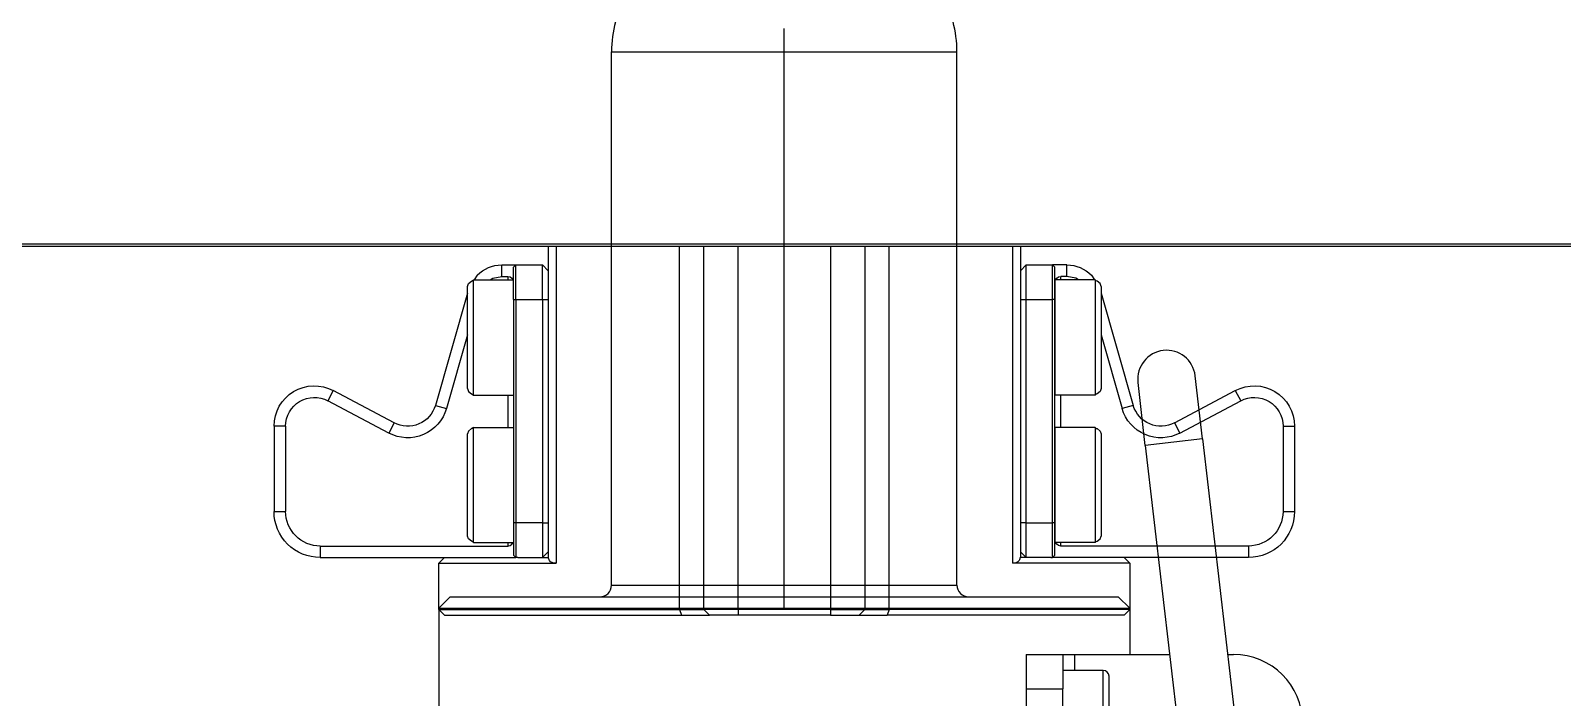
# Model space of a CAD drawing. Header units: millimetres. Extents: x -73584 to -37571, y -61249 to -50748.
# Drawn here: x -54474.7 to -54341.7, y -56951.7 to -56893.8 of the extents above; entities that cross this region are included whole.
import ezdxf

# ---------------------------------------------------------------- set-up
doc = ezdxf.new("R2010")
doc.units = ezdxf.units.MM
doc.header["$LTSCALE"] = 200
doc.linetypes.add('DOT_CENTER', pattern=[14, 12, -1, 0, -1])
doc.layers.add('1', color=7, linetype='Continuous')
doc.layers.add('DIM', color=3, linetype='Continuous')

# ---------------------------------------------------------------- blocks, each defined once
blk = doc.blocks.new('LOW-HEAD-SOCKET-CAP-SCREW_DIN-7984_M6x10_A2-70_STAINLESS-STEEL_3__348', base_point=(516.25, -87.68))
at = {"color": 7, "linetype": 'Continuous'}
for p, q in [((516.32, -78), (516.25, -78.25)), ((516.25, -78.25), (516.25, -87.11)), ((516.58, -77.79), (516.32, -78)), ((516.66, -77.77), (516.58, -77.79)), ((516.75, -77.68), (516.66, -77.77)), ((516.75, -77.68), (516.75, -77.76)), ((516.75, -77.68), (520.25, -77.68)), ((520.25, -77.68), (520.25, -87.68)), ((516.32, -87.36), (516.25, -87.11)), ((516.58, -87.57), (516.32, -87.36)), ((516.66, -87.59), (516.58, -87.57)), ((516.75, -87.68), (516.66, -87.59)), ((516.75, -87.68), (520.25, -87.68))]:
    blk.add_line(p, q, dxfattribs=at)
at = {"color": 140, "linetype": 'Continuous'}
blk.add_line((516.75, -77.76), (516.75, -87.68), dxfattribs=at)
blk = doc.blocks.new('LOW-HEAD-SOCKET-CAP-SCREW_DIN-7984_M6x10_A2-70_STAINLESS-STEEL_2__349', base_point=(516.25, -74.88))
at = {"color": 7, "linetype": 'Continuous'}
for p, q in [((516.32, -65.2), (516.58, -64.99)), ((516.58, -64.99), (516.66, -64.97)), ((516.66, -64.97), (516.75, -64.88)), ((516.75, -64.88), (516.75, -64.96)), ((516.75, -64.88), (520.25, -64.88)), ((520.25, -64.88), (520.25, -74.88)), ((516.25, -65.45), (516.32, -65.2)), ((516.25, -65.45), (516.25, -74.31)), ((516.25, -74.31), (516.32, -74.56)), ((516.32, -74.56), (516.58, -74.77)), ((516.58, -74.77), (516.66, -74.79)), ((516.66, -74.79), (516.75, -74.88)), ((516.75, -74.88), (520.25, -74.88))]:
    blk.add_line(p, q, dxfattribs=at)
at = {"color": 140, "linetype": 'Continuous'}
blk.add_line((516.75, -64.96), (516.75, -74.88), dxfattribs=at)
blk = doc.blocks.new('23-D0469-A_CLAMP-HOOK_Absen-M2_9__350', base_point=(499.45, -88.98))
at = {"color": 140, "linetype": 'Continuous'}
for p, q in [((519.21, -64.58), (519.21, -63.58)), ((519.75, -64.88), (519.75, -64.58)), ((520.25, -66.58), (520.45, -66.58)), ((522.75, -66.58), (520.45, -66.58)), ((523.25, -66.58), (522.75, -66.58)), ((504.59, -74.48), (504.12, -75.36)), ((513.45, -75.77), (514.41, -76.04)), ((519.75, -77.68), (519.75, -74.88)), ((500.45, -77.57), (499.45, -77.57)), ((509.88, -77.29), (509.41, -78.17)), ((500.45, -84.98), (499.45, -84.98)), ((520.25, -85.98), (520.45, -85.98)), ((522.75, -85.98), (520.45, -85.98)), ((522.75, -85.98), (523.25, -85.98)), ((519.75, -87.98), (519.75, -87.68)), ((503.45, -87.98), (503.45, -88.98))]:
    blk.add_line(p, q, dxfattribs=at)
at = {"color": 7, "linetype": 'Continuous'}
for p, q in [((519.21, -63.58), (520.45, -63.58)), ((520.45, -63.58), (520.25, -63.78)), ((520.25, -66.58), (520.25, -63.78)), ((520.45, -66.58), (520.45, -63.58)), ((522.75, -63.58), (520.45, -63.58)), ((522.75, -66.58), (522.75, -63.58)), ((523.25, -64.08), (522.75, -63.58)), ((517.09, -64.46), (516.81, -64.88)), ((518.22, -64.88), (518.44, -64.73)), ((518.44, -64.73), (519.21, -64.58)), ((519.21, -64.58), (519.75, -64.58)), ((519.94, -64.62), (519.75, -64.58)), ((520.1, -64.73), (519.94, -64.62)), ((520.21, -64.88), (520.1, -64.73)), ((516.25, -66.02), (513.45, -75.77)), ((520.25, -85.98), (520.25, -66.58)), ((520.45, -85.98), (520.45, -66.58)), ((522.75, -85.98), (522.75, -66.58)), ((516.25, -69.64), (514.41, -76.04)), ((509.41, -78.17), (504.12, -75.36)), ((509.88, -77.29), (504.59, -74.48)), ((499.45, -77.57), (499.45, -84.98)), ((500.45, -77.57), (500.45, -84.98)), ((520.25, -88.78), (520.25, -85.98)), ((520.45, -88.98), (520.45, -85.98)), ((522.75, -88.98), (522.75, -85.98)), ((520.1, -87.83), (520.21, -87.68)), ((503.45, -87.98), (519.75, -87.98)), ((503.45, -88.98), (515.96, -88.98)), ((519.75, -87.98), (519.94, -87.94)), ((519.94, -87.94), (520.1, -87.83)), ((520.45, -88.98), (520.25, -88.78)), ((520.61, -88.98), (520.45, -88.98)), ((523.25, -88.48), (522.75, -88.98))]:
    blk.add_line(p, q, dxfattribs=at)
for centre, radius, start, end in [((519.21, -66.58), 3, 89.9999, 135), ((502.95, -77.57), 3.5, 62, 180), ((502.95, -77.57), 2.5, 62, 180), ((511.05, -75.08), 2.5, 242, 344), ((511.05, -75.08), 3.5, 242, 344), ((503.45, -84.98), 4, 180, 270), ((503.45, -84.98), 3, 180, 270)]:
    blk.add_arc(centre, radius, start, end, dxfattribs=at)
blk = doc.blocks.new('PH_23-CLAMP-HOOK_2__351', base_point=(499.45, -88.98))
for name, p in [('23-D0469-A_CLAMP-HOOK_Absen-M2_9__350', (499.45, -88.98)), ('LOW-HEAD-SOCKET-CAP-SCREW_DIN-7984_M6x10_A2-70_STAINLESS-STEEL_2__349', (516.25, -74.88)), ('LOW-HEAD-SOCKET-CAP-SCREW_DIN-7984_M6x10_A2-70_STAINLESS-STEEL_3__348', (516.25, -87.68))]:
    blk.add_blockref(name, p)
blk = doc.blocks.new('LOW-HEAD-SOCKET-CAP-SCREW_DIN-7984_M6x10_A2-70_STAINLESS-STEEL_4__352', base_point=(567.25, -74.88))
at = {"color": 7, "linetype": 'Continuous'}
for p, q in [((570.75, -64.88), (567.25, -64.88)), ((570.84, -64.97), (570.75, -64.88)), ((570.92, -64.99), (570.84, -64.97)), ((571.18, -65.2), (570.92, -64.99)), ((571.25, -65.45), (571.18, -65.2)), ((571.25, -69.88), (571.25, -65.45)), ((571.25, -74.31), (571.25, -69.88)), ((571.25, -74.31), (571.18, -74.56)), ((570.75, -74.88), (567.25, -74.88)), ((570.84, -74.79), (570.75, -74.88)), ((570.75, -74.88), (570.75, -74.8)), ((570.92, -74.77), (570.84, -74.79)), ((571.18, -74.56), (570.92, -74.77))]:
    blk.add_line(p, q, dxfattribs=at)
at = {"color": 140, "linetype": 'Continuous'}
for p, q in [((570.75, -69.88), (570.75, -64.88)), ((570.75, -74.8), (570.75, -69.88))]:
    blk.add_line(p, q, dxfattribs=at)
blk = doc.blocks.new('LOW-HEAD-SOCKET-CAP-SCREW_DIN-7984_M6x10_A2-70_STAINLESS-STEEL__353', base_point=(567.25, -87.68))
at = {"color": 7, "linetype": 'Continuous'}
for p, q in [((570.75, -77.68), (567.25, -77.68)), ((570.75, -77.68), (570.84, -77.77)), ((570.84, -77.77), (570.92, -77.79)), ((570.92, -77.79), (571.18, -78)), ((571.18, -78), (571.25, -78.25)), ((571.25, -82.68), (571.25, -78.25)), ((571.25, -87.11), (571.25, -82.68)), ((570.75, -87.68), (567.25, -87.68)), ((570.75, -87.68), (570.84, -87.59)), ((570.75, -87.68), (570.75, -87.6)), ((570.84, -87.59), (570.92, -87.57)), ((570.92, -87.57), (571.18, -87.36)), ((571.18, -87.36), (571.25, -87.11))]:
    blk.add_line(p, q, dxfattribs=at)
at = {"color": 140, "linetype": 'Continuous'}
for p, q in [((570.75, -82.68), (570.75, -77.68)), ((570.75, -87.6), (570.75, -82.68))]:
    blk.add_line(p, q, dxfattribs=at)
blk = doc.blocks.new('23-D0469-A_CLAMP-HOOK_Absen-M2_9__354', base_point=(564.25, -88.98))
at = {"color": 7, "linetype": 'Continuous'}
for p, q in [((564.25, -64.08), (564.75, -63.58)), ((567.05, -63.58), (564.75, -63.58)), ((564.75, -66.58), (564.75, -63.58)), ((567.05, -66.58), (567.05, -63.58)), ((567.05, -63.58), (567.25, -63.78)), ((568.29, -63.58), (567.05, -63.58)), ((567.25, -66.58), (567.25, -63.78)), ((567.4, -64.73), (567.29, -64.88)), ((567.56, -64.62), (567.4, -64.73)), ((567.75, -64.58), (567.56, -64.62)), ((568.29, -64.58), (567.75, -64.58)), ((569.06, -64.73), (568.29, -64.58)), ((569.28, -64.88), (569.06, -64.73)), ((570.41, -64.46), (570.69, -64.88)), ((571.25, -66.02), (574.05, -75.77)), ((564.75, -66.58), (564.75, -85.98)), ((567.05, -66.58), (567.05, -85.98)), ((567.25, -66.58), (567.25, -85.98)), ((571.25, -69.64), (573.09, -76.04)), ((577.62, -77.29), (582.91, -74.48)), ((578.09, -78.17), (583.38, -75.36)), ((587.05, -77.57), (587.05, -84.98)), ((588.05, -77.57), (588.05, -84.98)), ((564.75, -85.98), (564.75, -88.98)), ((567.05, -85.98), (567.05, -88.98)), ((567.25, -85.98), (567.25, -88.78)), ((567.4, -87.83), (567.29, -87.68)), ((564.25, -88.48), (564.75, -88.98)), ((566.89, -88.98), (567.05, -88.98)), ((567.25, -88.78), (567.05, -88.98)), ((567.56, -87.94), (567.4, -87.83)), ((567.75, -87.98), (567.56, -87.94)), ((584.05, -87.98), (567.75, -87.98)), ((584.05, -88.98), (571.54, -88.98))]:
    blk.add_line(p, q, dxfattribs=at)
at = {"color": 140, "linetype": 'Continuous'}
for p, q in [((568.29, -64.58), (568.29, -63.58)), ((567.75, -64.58), (567.75, -64.88)), ((564.75, -66.58), (564.25, -66.58)), ((567.05, -66.58), (564.75, -66.58)), ((567.25, -66.58), (567.05, -66.58)), ((567.75, -74.88), (567.75, -77.68)), ((574.05, -75.77), (573.09, -76.04)), ((582.91, -74.48), (583.38, -75.36)), ((577.62, -77.29), (578.09, -78.17)), ((587.05, -77.57), (588.05, -77.57)), ((588.05, -84.98), (587.05, -84.98)), ((564.75, -85.98), (564.25, -85.98)), ((564.75, -85.98), (567.05, -85.98)), ((567.05, -85.98), (567.25, -85.98)), ((567.75, -87.68), (567.75, -87.98)), ((584.05, -87.98), (584.05, -88.98))]:
    blk.add_line(p, q, dxfattribs=at)
at = {"color": 7, "linetype": 'Continuous'}
for centre, radius, start, end in [((568.29, -66.58), 3, 45, 90), ((584.55, -77.57), 3.5, 360, 118), ((576.45, -75.08), 2.5, 196, 298), ((584.55, -77.57), 2.5, 360, 118), ((576.45, -75.08), 3.5, 196, 298), ((584.05, -84.98), 3, 270, 360), ((584.05, -84.98), 4, 270, 360)]:
    blk.add_arc(centre, radius, start, end, dxfattribs=at)
blk = doc.blocks.new('PH_23-CLAMP-HOOK__355', base_point=(564.25, -88.98))
for name, p in [('23-D0469-A_CLAMP-HOOK_Absen-M2_9__354', (564.25, -88.98)), ('LOW-HEAD-SOCKET-CAP-SCREW_DIN-7984_M6x10_A2-70_STAINLESS-STEEL_4__352', (567.25, -74.88)), ('LOW-HEAD-SOCKET-CAP-SCREW_DIN-7984_M6x10_A2-70_STAINLESS-STEEL__353', (567.25, -87.68))]:
    blk.add_blockref(name, p)
blk = doc.blocks.new('23-D0467-B_ROUND-CLAMP-SUPPORT_STACKING_Absen__356', base_point=(513.75, -93.98))
at = {"color": 7, "linetype": 'Continuous'}
for p, q in [((523.25, -61.98), (523.25, -88.98)), ((536.75, -61.98), (536.75, -93.48)), ((550.75, -93.48), (550.75, -61.98)), ((564.25, -61.98), (564.25, -88.98)), ((513.75, -89.48), (514.25, -88.98)), ((515.96, -88.98), (516.92, -88.98)), ((516.92, -88.98), (520.45, -88.98)), ((520.61, -88.98), (521.46, -88.98)), ((521.46, -88.98), (523.26, -88.98)), ((523.26, -88.98), (523.33, -89.18)), ((564.17, -89.18), (564.24, -88.98)), ((566.04, -88.98), (564.24, -88.98)), ((566.89, -88.98), (566.04, -88.98)), ((570.58, -88.98), (567.05, -88.98)), ((571.54, -88.98), (570.58, -88.98)), ((573.75, -89.48), (573.25, -88.98)), ((513.75, -89.48), (523.93, -89.48)), ((513.75, -89.48), (513.75, -93.48)), ((523.33, -89.18), (523.37, -89.25)), ((523.37, -89.25), (523.46, -89.34)), ((523.46, -89.34), (523.66, -89.44)), ((523.66, -89.44), (523.72, -89.46)), ((523.72, -89.46), (523.93, -89.48)), ((563.57, -89.48), (563.78, -89.46)), ((573.75, -89.48), (563.57, -89.48)), ((563.78, -89.46), (563.84, -89.44)), ((563.84, -89.44), (564.04, -89.34)), ((564.04, -89.34), (564.13, -89.25)), ((564.13, -89.25), (564.17, -89.18)), ((573.75, -93.48), (573.75, -89.48)), ((513.75, -93.48), (534.66, -93.48)), ((513.75, -93.48), (514.25, -93.98)), ((514.25, -93.98), (534.81, -93.98)), ((536.75, -93.48), (534.66, -93.48)), ((537.25, -93.98), (534.81, -93.98)), ((537.25, -93.98), (536.75, -93.48)), ((539.75, -93.48), (536.75, -93.48)), ((539.75, -93.98), (537.25, -93.98)), ((539.75, -93.48), (547.75, -93.48)), ((539.75, -93.98), (547.75, -93.98)), ((547.75, -93.48), (550.75, -93.48)), ((547.75, -93.98), (550.25, -93.98)), ((550.75, -93.48), (550.25, -93.98)), ((552.69, -93.98), (550.25, -93.98)), ((552.84, -93.48), (550.75, -93.48)), ((573.25, -93.98), (552.69, -93.98)), ((573.75, -93.48), (552.84, -93.48)), ((573.75, -93.48), (573.25, -93.98))]:
    blk.add_line(p, q, dxfattribs=at)
at = {"color": 140, "linetype": 'Continuous'}
for p, q in [((523.93, -61.98), (523.93, -89.48)), ((534.66, -93.48), (534.66, -61.98)), ((539.75, -61.98), (539.75, -93.48)), ((547.75, -93.48), (547.75, -61.98)), ((552.84, -93.48), (552.84, -61.98)), ((563.57, -61.98), (563.57, -89.48)), ((534.66, -93.48), (534.81, -93.98)), ((539.75, -93.48), (539.75, -93.98)), ((547.75, -93.48), (547.75, -93.98)), ((552.84, -93.48), (552.69, -93.98))]:
    blk.add_line(p, q, dxfattribs=at)
blk = doc.blocks.new('23-A0232-B_ROUND-CONNECT-COMPONENTS_BASESTAND_Absen-M2_9__357', base_point=(499.45, -93.98))
for name, p in [('23-D0467-B_ROUND-CLAMP-SUPPORT_STACKING_Absen__356', (513.75, -93.98)), ('PH_23-CLAMP-HOOK_2__351', (499.45, -88.98)), ('PH_23-CLAMP-HOOK__355', (564.25, -88.98))]:
    blk.add_blockref(name, p)
blk = doc.blocks.new('23-D1020-B_EXTRUSION-MAIN-BODY_BASESTAND-0_5m_Absen-PL__363', base_point=(418.75, -61.98))
at = {"color": 7, "linetype": 'Continuous'}
for p, q in [((434.17, -61.98), (873.61, -61.98)), ((434.26, -61.78), (873.61, -61.78))]:
    blk.add_line(p, q, dxfattribs=at)
blk = doc.blocks.new('Top1', base_point=(668.75, -75.52))
for name, p in [('23-D1020-B_EXTRUSION-MAIN-BODY_BASESTAND-0_5m_Absen-PL__363', (418.75, -61.98)), ('23-A0232-B_ROUND-CONNECT-COMPONENTS_BASESTAND_Absen-M2_9__357', (499.45, -93.98))]:
    blk.add_blockref(name, p)
blk = doc.blocks.new('*U238')
at = {"xscale": -1, "rotation": 359.9999999999976}
blk.add_blockref('Top1', (0, -53.71), dxfattribs=at)
blk = doc.blocks.new('*U239')
at = {"layer": 'DIM', "color": 0, "linetype": 'ByBlock', "lineweight": -2, "transparency": 16777216}
blk.add_blockref('*U238', (0, 0), dxfattribs=at)
blk = doc.blocks.new('LOW-HEAD-SOCKET-CAP-SCREW_DIN-7984_M6x10_A2-70_STAINLESS-STEEL_3__130', base_point=(61.7, -334.46))
at = {"color": 140, "linetype": 'Continuous'}
blk.add_line((71.7, -330.96), (61.7, -330.96), dxfattribs=at)
at = {"color": 7, "linetype": 'Continuous'}
for p, q in [((61.7, -330.96), (61.7, -333.46)), ((64.7, -330.46), (62.2, -330.46)), ((66.7, -330.46), (64.7, -330.46)), ((68.7, -330.46), (66.7, -330.46)), ((71.2, -330.46), (68.7, -330.46)), ((71.7, -330.96), (71.7, -333.46)), ((61.7, -333.46), (61.7, -334.46)), ((71.7, -333.46), (71.7, -334.46)), ((61.7, -334.46), (63.3, -334.46)), ((63.7, -334.46), (63.3, -334.46)), ((69.7, -334.46), (63.7, -334.46)), ((71.7, -334.46), (69.7, -334.46))]:
    blk.add_line(p, q, dxfattribs=at)
for centre, start, end in [((62.2, -330.96), 90, 180), ((71.2, -330.96), 0, 90)]:
    blk.add_arc(centre, 0.5, start, end, dxfattribs=at)
at = {"layer": '1', "color": 1, "linetype": 'DOT_CENTER'}
blk.add_line((66.7, -328.96), (66.7, -336.46), dxfattribs=at)
blk = doc.blocks.new('LOW-HEAD-SOCKET-CAP-SCREW_DIN-7984_M6x10_A2-70_STAINLESS-STEEL__131', base_point=(61.7, -334.46))
at = {"color": 140, "linetype": 'Continuous'}
blk.add_line((71.7, -330.96), (61.7, -330.96), dxfattribs=at)
at = {"color": 7, "linetype": 'Continuous'}
for p, q in [((61.7, -330.96), (61.7, -333.46)), ((64.7, -330.46), (62.2, -330.46)), ((66.7, -330.46), (64.7, -330.46)), ((68.7, -330.46), (66.7, -330.46)), ((71.2, -330.46), (68.7, -330.46)), ((71.7, -330.96), (71.7, -333.46)), ((61.7, -333.46), (61.7, -334.46)), ((71.7, -333.46), (71.7, -334.46)), ((61.7, -334.46), (63.3, -334.46)), ((63.7, -334.46), (63.3, -334.46)), ((69.7, -334.46), (63.7, -334.46)), ((71.7, -334.46), (69.7, -334.46))]:
    blk.add_line(p, q, dxfattribs=at)
for centre, start, end in [((62.2, -330.96), 90, 180), ((71.2, -330.96), 0, 90)]:
    blk.add_arc(centre, 0.5, start, end, dxfattribs=at)
blk = doc.blocks.new('DEFAULT_9__137', base_point=(60.3, -337.66))
at = {"color": 7, "linetype": 'Continuous'}
for p, q in [((66.3, -313.66), (72.56, -313.66)), ((60.3, -320.17), (60.3, -319.66)), ((60.3, -328.66), (60.3, -325.21)), ((89.84, -330.46), (86.36, -326.43)), ((60.3, -333.46), (60.3, -328.66)), ((96.8, -328.96), (100, -328.96)), ((96.8, -333.46), (96.8, -328.96)), ((100, -328.96), (100, -333.46)), ((92.44, -333.46), (90.7, -331.45)), ((60.3, -334.46), (60.3, -333.46)), ((60.3, -337.66), (60.3, -334.46)), ((60.3, -334.46), (61.7, -334.46)), ((61.7, -334.46), (63.3, -334.46)), ((63.7, -334.46), (63.3, -334.46)), ((69.7, -334.46), (63.7, -334.46)), ((71.7, -334.46), (69.7, -334.46)), ((80.7, -334.46), (71.7, -334.46)), ((82.7, -334.46), (80.7, -334.46)), ((88.7, -334.46), (82.7, -334.46)), ((90.7, -334.46), (88.7, -334.46)), ((93.3, -334.46), (90.7, -334.46)), ((95.8, -334.46), (93.3, -334.46)), ((60.3, -337.66), (63.3, -337.66)), ((63.3, -337.66), (93.3, -337.66)), ((93.3, -337.66), (95.8, -337.66))]:
    blk.add_line(p, q, dxfattribs=at)
at = {"color": 140, "linetype": 'Continuous'}
for p, q in [((60.3, -333.46), (61.7, -333.46)), ((71.7, -333.46), (80.7, -333.46)), ((90.7, -333.46), (92.44, -333.46)), ((63.3, -337.66), (63.3, -334.46))]:
    blk.add_line(p, q, dxfattribs=at)
at = {"color": 7, "linetype": 'Continuous'}
for centre, radius, start, end in [((66.3, -319.66), 6, 90, 180), ((72.56, -319.66), 6, 45.5004, 90), ((95.8, -333.46), 4.2, 270, 0), ((95.8, -333.46), 1, 270, 0)]:
    blk.add_arc(centre, radius, start, end, dxfattribs=at)
blk.add_spline([(93.3, -334.46), (93.23, -334.37), (93.08, -334.2), (92.88, -333.96), (92.65, -333.7), (92.44, -333.46)], degree=3, dxfattribs=at)
blk = doc.blocks.new('DEFAULT_6__139', base_point=(33.9, -327.96))
at = {"color": 7, "linetype": 'Continuous'}
for p, q in [((108.36, -314.61), (119.56, -313.31)), ((120.67, -314.19), (119.56, -313.31)), ((120.13, -318.28), (119.56, -313.31)), ((102.37, -315.3), (103.39, -315.18)), ((93.95, -316.27), (94.97, -316.16)), ((77.05, -318.23), (89.98, -316.73)), ((121.01, -317.17), (120.13, -318.28)), ((41.58, -322.34), (77.05, -318.23)), ((108.93, -319.57), (120.13, -318.28)), ((103.5, -320.2), (103.96, -320.15)), ((77.59, -323.2), (90.55, -321.7)), ((94.53, -321.24), (94.99, -321.19)), ((41.58, -322.34), (36.12, -322.97)), ((42.16, -327.31), (69.6, -324.13)), ((69.6, -324.13), (77.59, -323.2)), ((42.16, -327.31), (36.69, -327.94))]:
    blk.add_line(p, q, dxfattribs=at)
at = {"color": 140, "linetype": 'Continuous'}
blk.add_line((41.58, -322.34), (42.16, -327.31), dxfattribs=at)
at = {"color": 7, "linetype": 'Continuous'}
blk.add_arc((36.4, -325.46), 2.5, 96.6067, 276.6067, dxfattribs=at)
blk.add_spline([(121.01, -317.17), (121.01, -317.14), (121.01, -317.11), (120.99, -317), (120.98, -316.88), (120.95, -316.64), (120.92, -316.37), (120.9, -316.17), (120.87, -315.93), (120.84, -315.68), (120.81, -315.42), (120.78, -315.19), (120.76, -314.99), (120.74, -314.78), (120.72, -314.63), (120.71, -314.53), (120.7, -314.48), (120.69, -314.36), (120.67, -314.25), (120.67, -314.22), (120.67, -314.19)], degree=3, dxfattribs=at)
blk = doc.blocks.new('23-B0027-A_CLAMP-HS-431-NORMAL-STEEL__144', base_point=(33.9, -337.66))
for name, p in [('DEFAULT_6__139', (33.9, -327.96)), ('DEFAULT_9__137', (60.3, -337.66))]:
    blk.add_blockref(name, p)
blk = doc.blocks.new('23-A0267-A_CLAMP_STACKING_Absen__145', base_point=(33.9, -337.66))
for name, p in [('23-B0027-A_CLAMP-HS-431-NORMAL-STEEL__144', (33.9, -337.66)), ('LOW-HEAD-SOCKET-CAP-SCREW_DIN-7984_M6x10_A2-70_STAINLESS-STEEL_3__130', (61.7, -334.46)), ('LOW-HEAD-SOCKET-CAP-SCREW_DIN-7984_M6x10_A2-70_STAINLESS-STEEL__131', (61.7, -334.46))]:
    blk.add_blockref(name, p)
blk = doc.blocks.new('23-D0471-A_MALE-KINGPIN_STACKING_Absen__166', base_point=(-4.7, -388.66))
at = {"color": 7, "linetype": 'Continuous'}
for p, q in [((55.3, -329.66), (56.3, -328.66)), ((55.3, -342.66), (55.3, -329.66)), ((56.3, -328.66), (60.3, -328.66)), ((56.3, -388.66), (56.3, -328.66)), ((60.3, -333.46), (60.3, -328.66)), ((100.3, -328.66), (104.3, -328.66)), ((100.3, -337.66), (100.3, -328.66)), ((105.3, -329.66), (104.3, -328.66)), ((104.3, -338.66), (104.3, -328.66)), ((105.3, -334.66), (105.3, -329.66)), ((60.3, -334.46), (60.3, -333.46)), ((60.3, -337.66), (60.3, -334.46)), ((105.3, -337.71), (105.3, -334.66)), ((60.3, -337.66), (63.3, -337.66)), ((63.3, -337.66), (93.3, -337.66)), ((93.3, -337.66), (95.8, -337.66)), ((95.8, -337.66), (100.3, -337.66)), ((105.3, -339.32), (105.3, -337.71)), ((104.3, -388.66), (104.3, -338.66)), ((105.3, -379.61), (105.3, -339.32)), ((55.3, -374.66), (55.3, -342.66)), ((54.3, -343.66), (7.98, -343.66)), ((-3.2, -348.56), (2.98, -345)), ((-4.7, -351.16), (-4.7, -358.66)), ((-4.7, -358.66), (-4.7, -366.15)), ((-3.2, -368.75), (2.98, -372.32)), ((54.3, -373.66), (7.98, -373.66)), ((55.3, -387.66), (55.3, -374.66)), ((105.3, -382.66), (105.3, -379.61)), ((105.3, -387.66), (105.3, -382.66)), ((55.3, -387.66), (56.3, -388.66)), ((105.3, -387.66), (104.3, -388.66)), ((56.3, -388.66), (104.3, -388.66))]:
    blk.add_line(p, q, dxfattribs=at)
at = {"color": 140, "linetype": 'Continuous'}
for p, q in [((7.98, -358.66), (7.98, -343.66)), ((54.3, -358.66), (54.3, -343.66)), ((2.98, -358.66), (2.98, -345)), ((-3.2, -358.66), (-3.2, -348.56)), ((-3.2, -368.75), (-3.2, -358.66)), ((2.98, -372.32), (2.98, -358.66)), ((7.98, -373.66), (7.98, -358.66)), ((54.3, -373.66), (54.3, -358.66))]:
    blk.add_line(p, q, dxfattribs=at)
at = {"color": 7, "linetype": 'Continuous'}
blk.add_circle((120.3, -358.66), 2.5, dxfattribs=at)
for centre, radius, start, end in [((54.3, -342.66), 1, 270, 0), ((7.98, -353.66), 10, 90, 120), ((-1.7, -351.16), 3, 120, 180), ((-1.7, -366.15), 3, 180, 240), ((7.98, -363.66), 10, 240, 270), ((54.3, -374.66), 1, 0, 90)]:
    blk.add_arc(centre, radius, start, end, dxfattribs=at)
at = {"layer": '1', "color": 1, "linetype": 'DOT_CENTER'}
for p, q in [((-5.2, -358.66), (4.98, -358.66)), ((56.3, -358.66), (5.98, -358.66))]:
    blk.add_line(p, q, dxfattribs=at)
blk = doc.blocks.new('PH_23_KOLOM-OUTRIGGER-0_8m_STACKING_Absen__171', base_point=(-4.7, -388.66))
blk.add_blockref('23-D0471-A_MALE-KINGPIN_STACKING_Absen__166', (-4.7, -388.66))
blk = doc.blocks.new('23-A0231-B_WELDING-ASSEMBLY_OUTRIGGER-0_8m_STACKING_Absen__173', base_point=(-4.7, -638.66))
blk.add_blockref('PH_23_KOLOM-OUTRIGGER-0_8m_STACKING_Absen__171', (-4.7, -388.66))
blk = doc.blocks.new('23-A0226-B_OUTRIGGER-0_8m_STACKING_Absen__188', base_point=(-4.7, -694.14))
for name, p in [('23-A0267-A_CLAMP_STACKING_Absen__145', (33.9, -337.66)), ('23-A0231-B_WELDING-ASSEMBLY_OUTRIGGER-0_8m_STACKING_Absen__173', (-4.7, -638.66))]:
    blk.add_blockref(name, p)
blk = doc.blocks.new('*U241')
at = {"rotation": 270.0000000000176}
blk.add_blockref('23-A0226-B_OUTRIGGER-0_8m_STACKING_Absen__188', (-210.26, 404.75), dxfattribs=at)
blk = doc.blocks.new('*U242')
at = {"layer": 'DIM', "color": 0, "linetype": 'ByBlock', "lineweight": -2, "transparency": 16777216}
blk.add_blockref('*U241', (0, 0), dxfattribs=at)

msp = doc.modelspace()

# ---------------------------------------------------------------- block references
at = {"layer": 'DIM', "color": 0}
msp.add_blockref('*U239', (-54534.278, -56872.358), dxfattribs=at)
at = {"layer": 'DIM', "color": 3}
msp.add_blockref('*U242', (-54534.506, -57287.681), dxfattribs=at)

doc.saveas('drawing.dxf')
